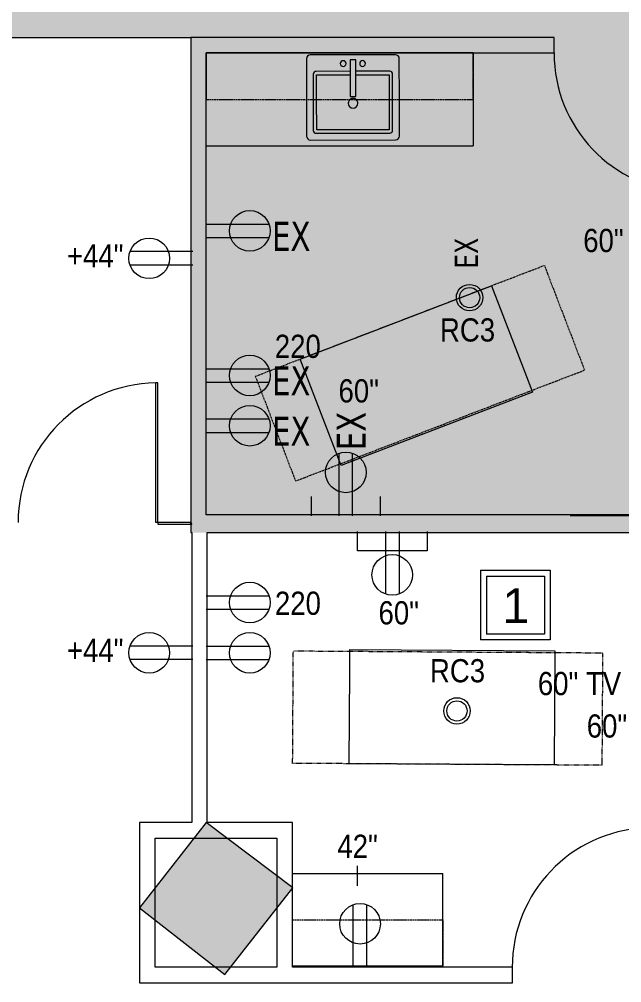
# Model space of a CAD drawing. Header units: inches. Extents: x 1 to 3107, y -595 to 378.
# Drawn here: x 1689.5 to 1845.1, y -98.4 to 150.7 of the extents above; entities that cross this region are included whole.
import ezdxf

# ---------------------------------------------------------------- set-up
doc = ezdxf.new("R2010")
doc.units = ezdxf.units.IN
doc.header["$MEASUREMENT"] = 0
doc.linetypes.add('Dash', pattern=[0.25, 0.125, -0.125])
doc.linetypes.add('Overhead', pattern=[0.15625, 0.09375, -0.0625])
for name, color, linetype, lineweight in [('A-ANNO-NOTE', 131, 'Continuous', 20), ('A-DETL', 90, 'Continuous', 9), ('A-DETL-GENF', 92, 'Continuous', 9), ('A-DETL-MEDM', 33, 'Continuous', 13), ('A-DOOR', 31, 'Continuous', 13), ('A-WALL', 113, 'Continuous', 50), ('A-WALL-PATT', 111, 'Continuous', 13), ('E-COMM-IDEN', 2, 'Continuous', 9), ('E-ELEC-FIXT-IDEN', 2, 'Continuous', 9), ('I-FURN', 30, 'Continuous', 13), ('I-FURN-HDLN', 30, 'Continuous', 13), ('I-WALL', 2, 'Continuous', 13), ('P-SANR-FIXT', 6, 'Continuous', 13), ('Q-CASE', 31, 'Continuous', 13)]:
    doc.layers.add(name, color=color, linetype=linetype, lineweight=lineweight)
doc.styles.add('Arial', font='arial.ttf', dxfattribs={"height": 9})
doc.styles.add('Arial_2', font='arial.ttf', dxfattribs={"width": 0.85, "height": 6})
doc.styles.add('Tahoma_1', font='tahoma.ttf', dxfattribs={"width": 0.85, "height": 6})
doc.styles.add('Tahoma_2', font='tahoma.ttf', dxfattribs={"width": 0.85, "height": 7.5})

# ---------------------------------------------------------------- blocks, each defined once
blk = doc.blocks.new('Single-Flush - 36_ x 84_-1509972-New Construction - Tel_Data_Elec Plan')
at = {"layer": 'A-DOOR', "color": 7, "lineweight": 20}
for p, q in [((16.25, -2), (16.25, -38.02)), ((18, -2), (16.25, -2)), ((18, -2), (18, -38.02)), ((18, -38.02), (16.25, -38.02))]:
    blk.add_line(p, q, dxfattribs=at)
at = {"layer": 'A-DOOR', "lineweight": 9}
blk.add_arc((18, -2), 36.07, 180, 267.2188, dxfattribs=at)
blk = doc.blocks.new('Counter Top _No Backsplash_ - Standard Counter Top-1813773-New Construction - Tel_Data_Elec Plan')
at = {"layer": 'Q-CASE'}
for p, q in [((21.68, 0), (-33.14, 0)), ((-47.26, 0), (-47.26, -12)), ((21.68, 0), (21.68, -12)), ((-47.26, -12), (-47.26, -12.17)), ((21.68, -12), (21.68, -24)), ((-47.26, -24), (21.68, -24))]:
    blk.add_line(p, q, dxfattribs=at)
blk = doc.blocks.new('Upper Cabinet - Standard Upper Cabinet-1916725-New Construction - Tel_Data_Elec Plan')
at = {"layer": 'Q-CASE'}
blk.add_line((21.68, 0), (-47.26, 0), dxfattribs=at)
at = {"layer": 'Q-CASE', "linetype": 'Overhead', "lineweight": 9}
for p, q in [((-47.26, 0), (-47.26, -12)), ((21.68, -12), (21.68, 0)), ((-47.26, -12), (21.68, -12))]:
    blk.add_line(p, q, dxfattribs=at)
blk = doc.blocks.new('chair - chair-1675997-New Construction - Tel_Data_Elec Plan')
at = {"layer": 'I-FURN', "lineweight": 9}
for p, q in [((-34.1, -10.69), (-34.1, 18.81)), ((-34.1, 18.81), (18.9, 18.81)), ((18.9, 18.81), (18.9, -5.19)), ((18.9, -5.19), (18.9, -10.69)), ((18.9, -10.69), (-34.1, -10.69))]:
    blk.add_line(p, q, dxfattribs=at)
at = {"layer": 'I-FURN-HDLN', "linetype": 'Dash', "lineweight": 9}
for p, q in [((-46.5, 18.81), (-46.5, -10.19)), ((-46.5, 18.81), (33.5, 18.81)), ((33.5, 18.81), (33.5, -10.19)), ((-46.5, -10.19), (33.5, -10.19))]:
    blk.add_line(p, q, dxfattribs=at)
blk = doc.blocks.new('Sink-Single - 2D - Default-V15-New Construction - Tel_Data_Elec Plan')
at = {"layer": 'P-SANR-FIXT'}
for p, q in [((11, -1.5), (-11, -1.5)), ((-12, -2.5), (-12, -11.97)), ((-10.25, -4), (-10.25, -11.98)), ((9.5, -3.25), (-9.5, -3.25)), ((-9.37, -11.98), (-9.37, -4.13)), ((-9.37, -4.13), (9.38, -4.13)), ((9.38, -4.13), (9.38, -12)), ((10.25, -12), (10.25, -4)), ((12, -12), (12, -2.5)), ((-12, -11.97), (-12, -22.5)), ((-10.25, -11.98), (-10.25, -18.5)), ((-9.37, -18.37), (-9.37, -11.98)), ((9.38, -12), (9.38, -18.37)), ((10.25, -18.5), (10.25, -12)), ((12, -22.5), (12, -12)), ((0.74, -12.75), (-0.76, -12.75)), ((-0.76, -12.75), (-0.76, -22.25)), ((0.74, -22.25), (0.74, -12.75)), ((-9.5, -19.25), (-0.76, -19.25)), ((-0.76, -18.37), (-9.37, -18.37)), ((9.38, -18.37), (0.74, -18.37)), ((0.74, -19.25), (9.5, -19.25)), ((-0.76, -22.25), (0.74, -22.25)), ((-11, -23.5), (11, -23.5))]:
    blk.add_line(p, q, dxfattribs=at)
for centre, radius, start, end in [((-11, -2.5), 1, 90, 180), ((11, -2.5), 1, 0, 90), ((-9.5, -4), 0.75, 90, 180), ((9.5, -4), 0.75, 360, 90), ((-0.03, -11), 1.25, 360, 180), ((-0.03, -11), 1.25, 180, 236.2366), ((-0.03, -11), 1.25, 236.2366, 303.6447), ((-0.03, -11), 1.25, 303.6447, 0), ((-9.5, -18.5), 0.75, 180, 270), ((9.5, -18.5), 0.75, 270, 0), ((-2.5, -21.25), 0.75, 90, 180), ((-2.5, -21.25), 0.75, 180, 225), ((-2.5, -21.25), 0.75, 225, 315), ((-2.5, -21.25), 0.75, 45, 90), ((-2.5, -21.25), 0.75, 360, 45), ((-2.5, -21.25), 0.75, 315, 0), ((2.5, -21.25), 0.75, 360, 180), ((2.5, -21.25), 0.75, 180, 360), ((-11, -22.5), 1, 180, 270), ((11, -22.5), 1, 270, 0)]:
    blk.add_arc(centre, radius, start, end, dxfattribs=at)
blk = doc.blocks.new('Single-Glass - No Frame - 36_ x 96_-1971402-New Construction - Tel_Data_Elec Plan')
at = {"layer": 'A-DOOR', "color": 7, "lineweight": 20}
for p, q in [((17.5, 0.25), (17.5, 36.31)), ((18, 36.31), (17.5, 36.31)), ((18, 0.25), (18, 36.31)), ((18, 0.25), (17.5, 0.25))]:
    blk.add_line(p, q, dxfattribs=at)
at = {"layer": 'A-DOOR', "lineweight": 9}
blk.add_arc((18, 0.25), 36.07, 90.7943, 180, dxfattribs=at)
blk = doc.blocks.new('Single-Flush - 36_ x 96_-1939474-New Construction - Tel_Data_Elec Plan')
at = {"layer": 'A-DOOR', "color": 7, "lineweight": 20}
for p, q in [((16.25, 2), (16.25, 38.02)), ((18, 38.02), (16.25, 38.02)), ((18, 2), (18, 38.02)), ((18, 2), (16.25, 2))]:
    blk.add_line(p, q, dxfattribs=at)
at = {"layer": 'A-DOOR', "lineweight": 9}
blk.add_arc((18, 2), 36.07, 92.7812, 180, dxfattribs=at)
blk = doc.blocks.new('Upper Cabinet - Standard Upper Cabinet-2072145-New Construction - Tel_Data_Elec Plan')
at = {"layer": 'Q-CASE', "linetype": 'Overhead', "lineweight": 9}
for p, q in [((-47.26, 12), (-8.41, 12)), ((-47.26, 0), (-47.26, 12)), ((-8.41, 12), (-8.41, 0))]:
    blk.add_line(p, q, dxfattribs=at)
at = {"layer": 'Q-CASE'}
blk.add_line((-8.41, 0), (-47.26, 0), dxfattribs=at)
blk = doc.blocks.new('Counter Top _No Backsplash_ - Standard Counter Top-2072119-New Construction - Tel_Data_Elec Plan')
at = {"layer": 'Q-CASE'}
for p, q in [((-47.26, 24), (-8.41, 24)), ((-8.41, 12), (-8.41, 24)), ((-8.41, 0), (-8.41, 12)), ((-8.41, 0), (-47.26, 0))]:
    blk.add_line(p, q, dxfattribs=at)
blk = doc.blocks.new('FORM Equipment_Fixture Tag - Square-214315-New Construction - Tel_Data_Elec Plan')
at = {"layer": 'A-ANNO-NOTE'}
for p, q in [((-0.09375, 0.09375), (0.09375, 0.09375)), ((-0.09375, 0.09375), (0.09375, 0.09375)), ((-0.09375, 0.09375), (0.09375, 0.09375)), ((-0.09375, 0.09375), (-0.09375, -0.09375)), ((-0.078125, 0.078125), (-0.078125, -0.078125)), ((-0.078125, 0.078125), (0.078125, 0.078125)), ((0.078125, 0.078125), (0.078125, -0.078125)), ((0.09375, 0.09375), (0.09375, -0.09375)), ((0.09375, -0.09375), (-0.09375, -0.09375)), ((0.078125, -0.078125), (-0.078125, -0.078125))]:
    blk.add_line(p, q, dxfattribs=at)

msp = doc.modelspace()

# ---------------------------------------------------------------- hatches: boundary and pattern name
at = {"layer": 'A-DETL-GENF'}
h = msp.add_hatch(color=254, dxfattribs=at)
h.paths.add_polyline_path([(2086.63, 18.59), (2245.1, 18.59), (2241.31, 34.3), (2236.85, 50.51), (2232.29, 65.34), (2227.07, 80.64), (2221.38, 95.77), (2215.23, 110.72), (2208.63, 125.47), (2201.57, 140.02), (2194.07, 154.34), (2186.14, 168.42), (2177.77, 182.25), (2171.89, 191.35), (2157.43, 181.96), (2105.78, 181.96), (2105.78, 210.41), (2109.78, 210.41), (2109.78, 185.96), (2156.25, 185.96), (2169.71, 194.71), (2168.99, 195.82), (2159.79, 209.12), (2150.19, 222.12), (2140.19, 234.82), (2129.81, 247.21), (2119.06, 259.28), (2107.93, 271.01), (2096.45, 282.39), (2084.63, 293.41), (2072.48, 304.07), (2065.64, 309.7), (2062.7, 305.79), (2028.45, 305.79), (2028.45, 210.41), (2069.78, 210.41), (2069.78, 206.41), (2032.45, 206.41), (2032.45, 187.91), (2028.45, 187.91), (2028.45, 206.41), (2018.78, 206.41), (2018.78, 210.41), (2024.45, 210.41), (2024.45, 321.4), (2024.7, 321.22), (2034.13, 333.73), (1981.95, 373.05), (1241.78, 373.05), (1241.78, 333.98), (1471.95, 333.98), (1471.95, 329.98), (1465.78, 329.98), (1465.78, 210.41), (1471.95, 210.41), (1471.95, 206.41), (1391.78, 206.41), (1391.78, 210.41), (1461.78, 210.41), (1461.78, 329.98), (1349.53, 329.98), (1349.53, 292.38), (1346.03, 292.38), (1346.03, 329.98), (1345.78, 329.98), (1345.78, 210.41), (1346.03, 210.41), (1346.03, 256.38), (1349.53, 256.38), (1349.53, 210.41), (1355.78, 210.41), (1355.78, 206.41), (1332.78, 206.41), (1332.78, 210.41), (1338.03, 210.41), (1338.03, 256.38), (1341.53, 256.38), (1341.53, 210.41), (1341.78, 210.41), (1341.78, 329.98), (1341.53, 329.98), (1341.53, 292.38), (1338.03, 292.38), (1338.03, 329.98), (1241.78, 329.98), (1241.78, 183.41), (1277.78, 183.41), (1277.78, 210.41), (1296.78, 210.41), (1296.78, 206.41), (1281.78, 206.41), (1281.78, 145.96), (1314.78, 145.96), (1314.78, 141.96), (1277.78, 141.96), (1277.78, 168.96), (1241.78, 168.96), (1241.78, 22.57), (1358.03, 22.57), (1358.03, 64.42), (1361.53, 64.42), (1361.53, 22.57), (1361.78, 22.57), (1361.78, 141.96), (1361.53, 141.96), (1361.53, 100.11), (1358.03, 100.11), (1358.03, 141.96), (1350.78, 141.96), (1350.78, 145.96), (1371.78, 145.96), (1371.78, 141.96), (1365.78, 141.96), (1365.78, 22.57), (1479.03, 22.57), (1479.03, 64.11), (1482.53, 64.11), (1482.53, 22.57), (1482.78, 22.57), (1482.78, 99.65), (1482.53, 99.84), (1482.53, 98.7), (1479.03, 98.7), (1479.03, 102.47), (1463.78, 113.96), (1463.78, 141.96), (1407.78, 141.96), (1407.78, 145.96), (1563.78, 145.96), (1563.78, 141.96), (1501.28, 141.96), (1501.28, 120.9), (1486.78, 101.64), (1486.78, 22.57), (1606.03, 22.57), (1606.03, 64.11), (1609.53, 64.11), (1609.53, 22.57), (1609.78, 22.57), (1609.78, 141.96), (1609.53, 141.96), (1609.53, 98.11), (1606.03, 98.11), (1606.03, 141.96), (1599.78, 141.96), (1599.78, 145.96), (1827.72, 145.96), (1827.72, 141.96), (1737.78, 141.96), (1737.78, 22.57), (1869.97, 22.57), (1869.97, 64.11), (1873.47, 64.11), (1873.47, 22.57), (1873.72, 22.57), (1873.72, 141.96), (1873.47, 141.96), (1873.47, 97.22), (1869.97, 97.22), (1869.97, 141.96), (1863.72, 141.96), (1863.72, 145.96), (1927.78, 145.96), (1927.78, 141.96), (1909.78, 141.96), (1909.78, 125.28), (1897.72, 109.84), (1897.72, 22.57), (1969.78, 22.57), (1969.78, 141.96), (1963.78, 141.96), (1963.78, 145.96), (1979.78, 145.96), (1979.78, 141.96), (1973.78, 141.96), (1973.78, 22.57), (2085.98, 22.57), (2101.97, 27.46), (2101.97, 64.11), (2105.47, 64.11), (2105.47, 28.53), (2105.78, 28.63), (2105.78, 141.96), (2105.72, 141.96), (2105.72, 98.11), (2101.72, 98.11), (2101.72, 141.96), (2015.78, 141.96), (2015.78, 145.96), (2028.45, 145.96), (2028.45, 151.91), (2032.45, 151.91), (2032.45, 145.96), (2109.78, 145.96), (2109.78, 43.76), (2145.78, 43.76), (2145.78, 39.76), (2109.78, 39.76), (2109.78, 29.85), (2141.78, 39.63), (2141.78, 35.45), (2096.45, 21.59)], flags=0)
h.paths.add_polyline_path([(1877.72, 22.57), (1893.72, 22.57), (1893.72, 105.58), (1877.72, 105.58), (1877.72, 24.86)], flags=0)
h.paths.add_polyline_path([(1899.82, 64.36), (1899.82, 64.36), (1899.82, 64.52)], flags=0)
h.paths.add_polyline_path([(1483.58, 104.05), (1497.28, 122.24), (1497.28, 141.96), (1467.78, 141.96), (1467.78, 115.96), (1482.78, 104.66)], flags=0)
h.paths.add_polyline_path([(1892.44, 109.58), (1905.78, 126.65), (1905.78, 141.96), (1877.72, 141.96), (1877.72, 109.58)], flags=0)
h.paths.add_polyline_path([(1277.78, 172.96), (1277.78, 179.41), (1241.78, 179.41), (1241.78, 172.96), (1276.83, 172.96)], flags=0)
h.paths.add_polyline_path([(1855.89, 206.41), (1855.89, 210.41), (1918.91, 210.41), (1918.91, 318.54), (1809.89, 318.54), (1809.89, 210.41), (1819.89, 210.41), (1819.89, 206.41), (1799.89, 206.41), (1799.89, 210.41), (1805.89, 210.41), (1805.89, 318.54), (1730.16, 318.54), (1730.16, 210.41), (1763.89, 210.41), (1763.89, 206.41), (1726.16, 206.41), (1726.16, 329.98), (1720.16, 329.98), (1720.16, 333.98), (1726.16, 333.98), (1726.16, 372.02), (1730.16, 372.02), (1730.16, 322.54), (1922.91, 322.54), (1922.91, 210.41), (1982.78, 210.41), (1982.78, 206.41), (1863.72, 206.41)], flags=0)
h.paths.add_polyline_path([(1666.16, 206.41), (1596.78, 206.41), (1596.78, 210.41), (1638.16, 210.41), (1638.16, 299.45), (1614.16, 299.45), (1614.16, 329.98), (1554.78, 329.98), (1554.78, 210.41), (1560.78, 210.41), (1560.78, 206.41), (1507.95, 206.41), (1507.95, 210.41), (1550.78, 210.41), (1550.78, 329.98), (1507.95, 329.98), (1507.95, 333.98), (1684.16, 333.98), (1684.16, 329.98), (1666.16, 329.98), (1666.16, 284.45), (1662.16, 284.45), (1662.16, 299.45), (1642.16, 299.45), (1642.16, 210.41), (1662.16, 210.41), (1662.16, 224.45), (1666.16, 224.45), (1666.16, 210.41)], flags=0)
h.paths.add_polyline_path([(1662.16, 303.45), (1662.16, 329.98), (1618.16, 329.98), (1618.16, 303.45), (1654.16, 303.45)], flags=0)
h.paths.add_polyline_path([(2046.93, 309.79), (2060.7, 309.79), (2062.55, 312.24), (2059.32, 314.87), (2053.91, 319.05), (2047.01, 309.9)], flags=0)
h.paths.add_polyline_path([(2028.45, 309.79), (2039.86, 309.79), (2028.45, 318.39), (2028.45, 313.53)], flags=0)
h.paths.add_polyline_path([(2043.58, 312), (2050.75, 321.5), (2046.51, 324.74), (2037.37, 331.38), (2030.3, 322), (2042.84, 312.55)], flags=0)
h = msp.add_hatch(color=57, dxfattribs=at)
h.paths.add_polyline_path([(1728.08, -342.38), (1753.96, -342.38), (1753.96, -306.38), (1727.96, -306.38), (1727.96, -342.38)], flags=0)
h.paths.add_polyline_path([(1403.78, -340.59), (1452.96, -340.59), (1452.96, -313.59), (1403.78, -313.59)], flags=0)
h.paths.add_polyline_path([(1981.95, -192.04), (1989.84, -167.77), (1991.74, -168.38), (1998.14, -148.68), (1970.65, -139.51), (1956.43, -183.26), (1972.96, -188.95)], flags=0)
h.paths.add_polyline_path([(1742.61, -96.35), (1760.15, -73.91), (1737.78, -57.05), (1720.55, -79.12), (1742.39, -96.18)], flags=0)
h.paths.add_polyline_path([(1419.35, -90.59), (1429.78, -90.59), (1429.78, -54.05), (1402.78, -54.05), (1402.78, -90.59), (1406.03, -90.59)], flags=0)
at = {"layer": 'A-WALL-PATT'}
h = msp.add_hatch(color=8, dxfattribs=at)
h.paths.add_polyline_path([(2101.72, 141.96), (2105.78, 141.96), (2105.78, 145.96), (2015.78, 145.96), (2015.78, 141.96), (2099.81, 141.96)], flags=0)
h.paths.add_polyline_path([(1963.78, 141.96), (1979.78, 141.96), (1979.78, 145.96), (1963.78, 145.96)], flags=0)
h.paths.add_polyline_path([(1925.86, 141.96), (1927.78, 141.96), (1927.78, 145.96), (1863.72, 145.96), (1863.72, 141.96), (1922.91, 141.96)], flags=0)
h.paths.add_polyline_path([(1733.78, 141.96), (1827.72, 141.96), (1827.72, 145.96), (1733.78, 145.96)], flags=0)
for points in [[(1737.78, 22.57), (1737.78, 141.96), (1733.78, 141.96), (1733.78, 22.57)], [(1925.86, 17.95), (2084.54, 17.95), (2085.98, 22.57), (1733.76, 22.57), (1733.78, 20.26), (1733.91, 20.17), (1733.92, 20.09), (1733.76, 20.09), (1733.78, 17.95), (1904.11, 17.95)]]:
    msp.add_hatch(color=8, dxfattribs=at).paths.add_polyline_path(points, flags=0)

# ---------------------------------------------------------------- linework, layer by layer
at = {"layer": 'A-ANNO-NOTE'}
for p, q in [((1737.78, 97.7), (1753.98, 97.7)), ((1737.78, 94.22), (1753.98, 94.22)), ((1734.28, 90.6), (1718.09, 90.6)), ((1734.28, 87.12), (1718.09, 87.12)), ((1737.78, 60.32), (1753.98, 60.32)), ((1737.78, 56.84), (1753.98, 56.84)), ((1737.78, 47.32), (1753.98, 47.32)), ((1737.78, 43.84), (1753.98, 43.84)), ((1772.11, 22.26), (1772.11, 38.46)), ((1775.59, 22.26), (1775.59, 38.46)), ((1784.11, 18.26), (1784.11, 2.06)), ((1787.59, 18.26), (1787.59, 2.06)), ((1737.78, 1.6), (1753.98, 1.6)), ((1737.78, -1.88), (1753.98, -1.88)), ((1734.28, -11.4), (1718.09, -11.4)), ((1737.78, -11.4), (1753.98, -11.4)), ((1734.28, -14.88), (1718.09, -14.88)), ((1737.78, -14.88), (1753.98, -14.88)), ((1775.78, -94.45), (1775.78, -78.25)), ((1779.26, -94.45), (1779.26, -78.25))]:
    msp.add_line(p, q, dxfattribs=at)
for centre, radius in [((1749.03, 95.96), 5.25), ((1723.04, 88.86), 5.25), ((1805.84, 78.7), 3.42), ((1805.84, 78.7), 2.62), ((1749.03, 58.58), 5.25), ((1749.03, 45.58), 5.25), ((1773.85, 33.51), 5.25), ((1785.85, 7.01), 5.25), ((1749.03, -0.14), 5.25), ((1723.04, -13.14), 5.25), ((1749.03, -13.14), 5.25), ((1802.57, -28.17), 3.42), ((1802.57, -28.17), 2.62), ((1777.52, -83.2), 5.25)]:
    msp.add_circle(centre, radius, dxfattribs=at)
at = {"layer": 'A-DETL', "lineweight": 13}
for p, q in [((1666.16, 145.96), (1733.78, 145.96)), ((1737.78, -57.05), (1720.55, -79.12)), ((1760.15, -73.91), (1737.78, -57.05)), ((1742.61, -96.35), (1760.15, -73.91)), ((1720.55, -79.12), (1742.61, -96.35))]:
    msp.add_line(p, q, dxfattribs=at)
at = {"layer": 'A-DETL-MEDM', "lineweight": 20}
for p, q in [((1764.85, 27.26), (1764.85, 22.26)), ((1782.85, 22.26), (1782.85, 27.26)), ((1849.79, 22.26), (1831.79, 22.26)), ((1776.85, 13.26), (1776.85, 18.26)), ((1794.85, 18.26), (1794.85, 13.26)), ((1794.85, 13.26), (1776.85, 13.26))]:
    msp.add_line(p, q, dxfattribs=at)
at = {"layer": 'A-WALL', "color": 7, "lineweight": 20}
for p, q in [((1733.78, 145.96), (1733.78, 22.57)), ((1827.72, 145.96), (1733.78, 145.96)), ((1827.72, 141.96), (1827.72, 145.96)), ((1737.78, 22.57), (1737.78, 141.96)), ((1737.78, 141.96), (1827.72, 141.96)), ((1734.03, 17.95), (1734.03, -57.03)), ((1738.03, -57.03), (1738.03, 17.95)), ((1734.03, -57.03), (1720.54, -57.03)), ((1720.54, -57.03), (1720.54, -98.45)), ((1760.04, -57.03), (1738.03, -57.03)), ((1760.04, -94.45), (1760.04, -57.03)), ((1724.54, -61.03), (1756.04, -61.03)), ((1724.54, -94.45), (1724.54, -61.03)), ((1756.04, -61.03), (1756.04, -94.45)), ((1756.04, -94.45), (1724.54, -94.45)), ((1816.91, -94.45), (1760.04, -94.45)), ((1816.91, -98.45), (1816.91, -94.45)), ((1720.54, -98.45), (1816.91, -98.45))]:
    msp.add_line(p, q, dxfattribs=at)
at = {"layer": 'E-ELEC-FIXT-IDEN'}
msp.add_line((1776.89, -73.37), (1776.89, -68.24), dxfattribs=at)
at = {"layer": 'I-WALL', "color": 7, "lineweight": 20}
for p, q in [((1733.78, 22.57), (1733.76, 22.57)), ((1733.76, 22.57), (1733.76, 17.95)), ((1869.97, 22.57), (1737.78, 22.57)), ((1733.78, 20.59), (1725.23, 20.59)), ((1725.23, 20.59), (1725.23, 20.09)), ((1725.23, 20.09), (1734.03, 20.09)), ((1733.78, 20.26), (1733.78, 20.59)), ((1734.03, 20.26), (1733.78, 20.26)), ((1734.03, 20.09), (1734.03, 20.26)), ((1733.76, 17.95), (1734.03, 17.95)), ((1738.03, 17.95), (1861.64, 17.95))]:
    msp.add_line(p, q, dxfattribs=at)

# ---------------------------------------------------------------- block references
at = {"layer": 'A-ANNO-NOTE', "xscale": 96, "yscale": 96, "zscale": 96}
msp.add_blockref('FORM Equipment_Fixture Tag - Square-214315-New Construction - Tel_Data_Elec Plan', (1817.66, -0.8), dxfattribs=at)
at = {"layer": 'A-DOOR'}
for name, p in [('Single-Flush - 36_ x 84_-1509972-New Construction - Tel_Data_Elec Plan', (1845.72, 143.96)), ('Single-Glass - No Frame - 36_ x 96_-1971402-New Construction - Tel_Data_Elec Plan', (1707.23, 20.34)), ('Single-Flush - 36_ x 96_-1939474-New Construction - Tel_Data_Elec Plan', (1834.91, -96.45))]:
    msp.add_blockref(name, p, dxfattribs=at)
at = {"layer": 'I-FURN', "lineweight": 9}
for p, rotation in [((1800.61, 57.46), 20.99999999999966), ((1793.72, -23.12), 179.6419060406756)]:
    msp.add_blockref('chair - chair-1675997-New Construction - Tel_Data_Elec Plan', p, dxfattribs=dict(at, rotation=rotation))
at = {"layer": 'P-SANR-FIXT', "rotation": 180.0651075102009}
msp.add_blockref('Sink-Single - 2D - Default-V15-New Construction - Tel_Data_Elec Plan', (1775.7, 117.97), dxfattribs=at)
at = {"layer": 'Q-CASE'}
for name, p in [('Counter Top _No Backsplash_ - Standard Counter Top-1813773-New Construction - Tel_Data_Elec Plan', (1785.05, 141.96)), ('Upper Cabinet - Standard Upper Cabinet-1916725-New Construction - Tel_Data_Elec Plan', (1785.05, 141.96)), ('Counter Top _No Backsplash_ - Standard Counter Top-2072119-New Construction - Tel_Data_Elec Plan', (1807.3, -94.2)), ('Upper Cabinet - Standard Upper Cabinet-2072145-New Construction - Tel_Data_Elec Plan', (1807.3, -94.2))]:
    msp.add_blockref(name, p, dxfattribs=at)

# ---------------------------------------------------------------- texts
at = {"layer": 'A-ANNO-NOTE', "lineweight": 9}
for s, insert, char_height, width, attachment_point, line_spacing_factor, style in [('EX', (1754.79, 98.3), 7.5, 11.8387, 1, 0.994306, 'Tahoma_2'), ('EX', (1754.79, 60.92), 7.5, 11.8387, 1, 0.994306, 'Tahoma_2'), ('EX', (1754.79, 47.92), 7.5, 11.8387, 1, 0.994306, 'Tahoma_2'), ('1', (1817.77, 3.55), 9, 8.3742, 2, 0.941778, 'Arial')]:
    msp.add_mtext(s, dxfattribs=dict(at, insert=insert, char_height=char_height, width=width, attachment_point=attachment_point, line_spacing_factor=line_spacing_factor, style=style))
at = {"layer": 'A-ANNO-NOTE', "lineweight": 9, "attachment_point": 1, "rotation": 90, "line_spacing_factor": 0.994306}
for insert, char_height, width, style in [((1801.97, 86.23), 6, 9.4711, 'Tahoma_1'), ((1771.51, 39.27), 7.5, 11.8387, 'Tahoma_2')]:
    msp.add_mtext('EX', dxfattribs=dict(at, insert=insert, char_height=char_height, width=width, style=style))
at = {"layer": 'E-COMM-IDEN', "insert": (1841.33, -29.06), "char_height": 6, "width": 12.4143, "attachment_point": 2, "line_spacing_factor": 0.941778, "style": 'Arial_2'}
msp.add_mtext('60"', dxfattribs=at)
at = {"layer": 'E-ELEC-FIXT-IDEN', "char_height": 6, "attachment_point": 2, "line_spacing_factor": 0.941778, "style": 'Arial_2'}
for s, insert, width in [('60" TV', (1845.96, 96.48), 25.5633), ('+44"', (1709.08, 92.51), 17.336), ('RC3', (1805.3, 73.35), 16.8953), ('220', (1761.44, 69.11), 14.1039), ('60"', (1777.18, 57.6), 12.4143), ('220', (1761.47, 2.68), 14.1039), ('60"', (1787.52, 0.21), 12.4143), ('+44"', (1709.08, -9.49), 17.336), ('RC3', (1802.71, -14.77), 16.8953), ('60" TV', (1834.24, -18.09), 25.5633), ('42"', (1776.89, -60.16), 12.4143)]:
    msp.add_mtext(s, dxfattribs=dict(at, insert=insert, width=width))

doc.saveas('drawing.dxf')
